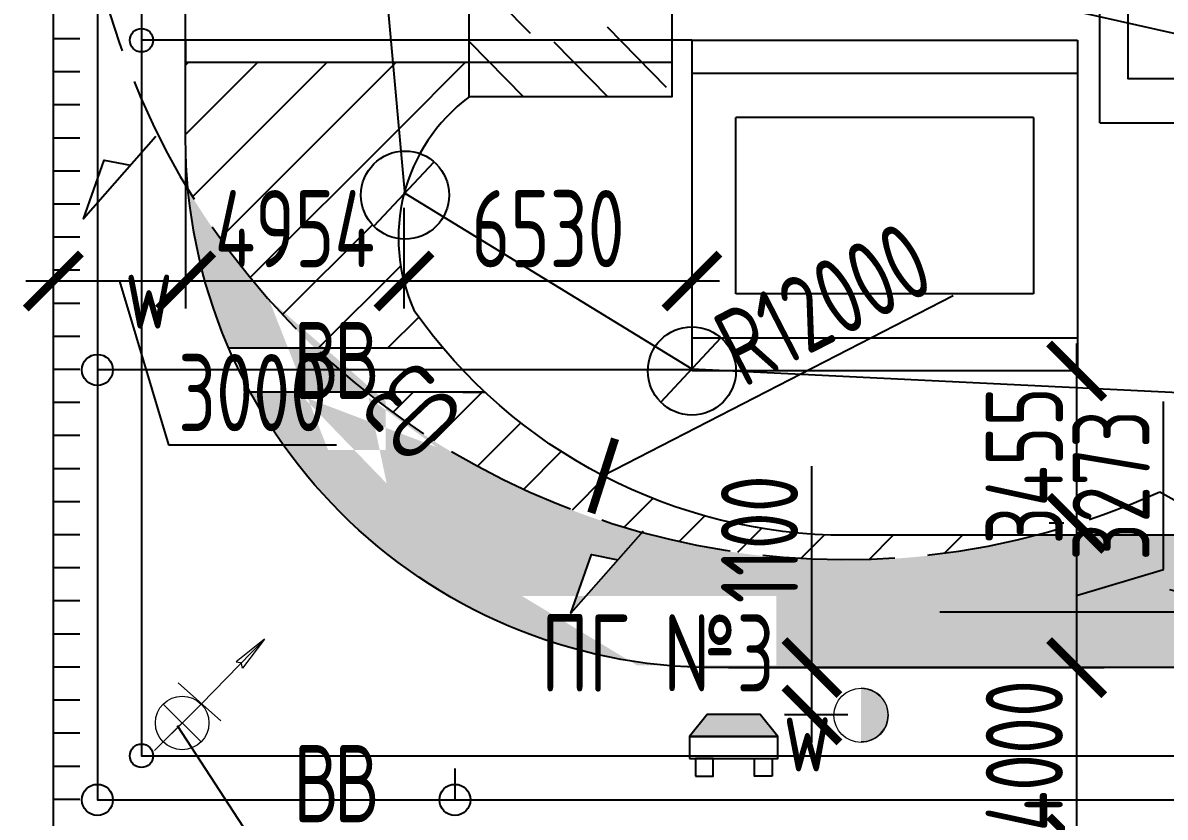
# Paper-space layout 'СГП' of a CAD drawing. Header units: millimetres. Extents: x 1 to 2190, y 0 to 1001.
# Drawn here: x 233 to 284.9, y 83.9 to 119.9 of the extents above; entities that cross this region are included whole.
import ezdxf

# ---------------------------------------------------------------- set-up
doc = ezdxf.new("R2010")
doc.units = ezdxf.units.MM
doc.header["$LTSCALE"] = 0.5
doc.linetypes.add('ACAD_ISO02W100', pattern=[15, 12, -3])
doc.layers.add('ЛИНИИ_01', color=7, linetype='Continuous', lineweight=9)
doc.layers.add('ТОНКИЕе', color=7, linetype='Continuous', lineweight=25)
for name, color, linetype in [('размеры', 7, 'Continuous'), ('текст', 7, 'Continuous'), ('тонкие', 7, 'Continuous')]:
    doc.layers.add(name, color=color, linetype=linetype)
doc.styles.add('Наклонный', font='isocpeur.ttf', dxfattribs={"width": 0.7, "height": 3.5})
doc.linetypes.add('119-1 Кабель высоковольтный подземный', pattern='A,8,-2,[31,Russia-GOST_Topo.shx,S=0.15,R=180,X=0,Y=0],1,[31,Russia-GOST_Topo.shx,S=0.1,R=180,X=0,Y=0],6,[31,Russia-GOST_Topo.shx,S=0.1,R=0,X=0,Y=0],1,[31,Russia-GOST_Topo.shx,S=0.15,R=0,X=0,Y=0],-2', length=20)
doc.dimstyles.new('СТРОИТЕЛЬНЫЙ', dxfattribs={"dimtxt": 3.5, "dimasz": 2.5, "dimexe": 1.25, "dimexo": 0.625, "dimtad": 1, "dimdec": 0, "dimlfac": 500, "dimdsep": 46, "dimtxsty": 'Наклонный', "dimblk1": 'ARCHTICK', "dimblk2": 'ARCHTICK', "dimsah": 1, "dimcen": 0, "dimdle": 1.25, "dimadec": 0, "dimazin": 0, "dimtfac": 0.75, "dimtdec": 0, "dimtmove": 0, "dimatfit": 3, "dimldrblk": 'ARCHTICK', "dimfxl": 1, "dimtolj": 1, "dimtzin": 0, "dimarcsym": 0})
pattern_1 = [(45, (-0.07652394765045756, 0.05258672223175154), (-1.571544821187102, 1.571544821187102), [])]

# ---------------------------------------------------------------- blocks, each defined once
blk = doc.blocks.new('_ArchTick')
at = {"color": 0, "linetype": 'ByBlock', "const_width": 0.15}
blk.add_lwpolyline([(-0.5, -0.5), (0.5, 0.5)], dxfattribs=at)
blk = doc.blocks.new('*D932')
at = {"layer": 'Defpoints', "color": 0, "transparency": 16777216}
for p in [(280.8985951778515, 104.1093911044518), (280.8542011273642, 97.19956207685257), (280.8985951778515, 97.19956207685257)]:
    blk.add_point(p, dxfattribs=at)
at = {"layer": 'размеры', "color": 0, "lineweight": -2, "transparency": 16777216}
for p, q in [((280.8542011273642, 105.3593911044518), (280.8542011273642, 95.94956207685256)), ((280.2735951778515, 104.1093911044518), (279.6042011273642, 104.1093911044518)), ((280.2735951778515, 97.19956207685257), (279.6042011273642, 97.19956207685257))]:
    blk.add_line(p, q, dxfattribs=at)
at = {"layer": 'размеры', "color": 0, "lineweight": -2, "transparency": 16777216, "xscale": 2.5, "yscale": 2.5, "zscale": 2.5}
for p, rotation in [((280.8542011273642, 104.1093911044518), 90), ((280.8542011273642, 97.19956207685257), 270)]:
    blk.add_blockref('_ArchTick', p, dxfattribs=dict(at, rotation=rotation))
at = {"layer": 'размеры', "color": 0, "transparency": 16777216, "insert": (278.4792011273641, 99.80306206895102), "char_height": 3.5, "attachment_point": 5, "rotation": 90, "style": 'Наклонный'}
blk.add_mtext('\\A1;3455', dxfattribs=at)
blk = doc.blocks.new('*D933')
at = {"layer": 'Defpoints', "color": 0, "transparency": 16777216}
for p in [(280.8985951778515, 97.19956207685257), (264.4316464253335, 90.65285980953556), (280.8542011273644, 90.65285980953556)]:
    blk.add_point(p, dxfattribs=at)
at = {"layer": 'размеры', "color": 0, "lineweight": -2, "transparency": 16777216}
for p, q in [((284.7917011273644, 95.10746094319406), (284.7917011273644, 102.7274609431941)), ((280.8542011273644, 98.44956207685257), (280.8542011273644, 89.40285980953556)), ((280.2735951778515, 97.19956207685257), (279.6042011273644, 97.19956207685257)), ((280.8542011273644, 93.92621094319405), (284.7917011273644, 95.10746094319406)), ((265.0566464253335, 90.65285980953556), (282.1042011273644, 90.65285980953556))]:
    blk.add_line(p, q, dxfattribs=at)
at = {"layer": 'размеры', "color": 0, "lineweight": -2, "transparency": 16777216, "xscale": 2.5, "yscale": 2.5, "zscale": 2.5}
for p, rotation in [((280.8542011273644, 97.19956207685257), 90), ((280.8542011273644, 90.65285980953556), 270)]:
    blk.add_blockref('_ArchTick', p, dxfattribs=dict(at, rotation=rotation))
at = {"layer": 'размеры', "color": 0, "transparency": 16777216, "insert": (282.4167011273644, 98.91746094319397), "char_height": 3.5, "attachment_point": 5, "rotation": 90, "style": 'Наклонный'}
blk.add_mtext('\\A1;3273', dxfattribs=at)
blk = doc.blocks.new('*D934')
at = {"layer": 'Defpoints', "color": 0, "transparency": 16777216}
for p in [(264.4316464253335, 90.65285980953556), (280.8542011273647, 82.65285980953556), (280.9316464253335, 82.65285980953556)]:
    blk.add_point(p, dxfattribs=at)
at = {"layer": 'размеры', "color": 0, "lineweight": -2, "transparency": 16777216}
for p, q in [((280.8542011273647, 91.90285980953556), (280.8542011273647, 81.40285980953556)), ((265.0566464253335, 90.65285980953556), (282.1042011273647, 90.65285980953556)), ((280.3066464253335, 82.65285980953556), (279.6042011273647, 82.65285980953556))]:
    blk.add_line(p, q, dxfattribs=at)
at = {"layer": 'размеры', "color": 0, "lineweight": -2, "transparency": 16777216, "xscale": 2.5, "yscale": 2.5, "zscale": 2.5}
for p, rotation in [((280.8542011273647, 90.65285980953556), 90), ((280.8542011273647, 82.65285980953556), 270)]:
    blk.add_blockref('_ArchTick', p, dxfattribs=dict(at, rotation=rotation))
at = {"layer": 'размеры', "color": 0, "transparency": 16777216, "insert": (278.4792011273646, 86.65285980953547), "char_height": 3.5, "attachment_point": 5, "rotation": 90, "style": 'Наклонный'}
blk.add_mtext('\\A1;4000', dxfattribs=at)
blk = doc.blocks.new('*D935')
at = {"layer": 'Defpoints', "color": 0, "transparency": 16777216}
for p in [(250.3395481607902, 112.1295172029469), (263.3985951778513, 111.6093911044517), (250.3395481607902, 108.1878237959147)]:
    blk.add_point(p, dxfattribs=at)
at = {"layer": 'размеры', "color": 0, "lineweight": -2, "transparency": 16777216}
for p, q in [((250.3395481607902, 111.5045172029469), (250.3395481607902, 106.9378237959147)), ((263.3985951778513, 110.9843911044517), (263.3985951778513, 106.9378237959147)), ((264.6485951778513, 108.1878237959147), (249.0895481607902, 108.1878237959147))]:
    blk.add_line(p, q, dxfattribs=at)
at = {"layer": 'размеры', "color": 0, "lineweight": -2, "transparency": 16777216, "xscale": 2.5, "yscale": 2.5, "zscale": 2.5, "rotation": 180}
blk.add_blockref('_ArchTick', (250.3395481607902, 108.1878237959147), dxfattribs=at)
at = {"layer": 'размеры', "color": 0, "lineweight": -2, "transparency": 16777216, "xscale": 2.5, "yscale": 2.5, "zscale": 2.5}
blk.add_blockref('_ArchTick', (263.3985951778513, 108.1878237959147), dxfattribs=at)
at = {"layer": 'размеры', "color": 0, "transparency": 16777216, "insert": (256.8690716693208, 110.5628237959147), "char_height": 3.5, "attachment_point": 5, "style": 'Наклонный'}
blk.add_mtext('\\A1;6530', dxfattribs=at)
blk = doc.blocks.new('*D936')
at = {"layer": 'Defpoints', "color": 0, "transparency": 16777216}
for p in [(240.4316464253334, 114.6528598095355), (250.3395481607902, 112.1295172029469), (240.4316464253334, 108.1878237959147)]:
    blk.add_point(p, dxfattribs=at)
at = {"layer": 'размеры', "color": 0, "lineweight": -2, "transparency": 16777216}
for p, q in [((240.4316464253334, 114.0278598095355), (240.4316464253334, 106.9378237959147)), ((250.3395481607902, 111.5045172029469), (250.3395481607902, 106.9378237959147)), ((251.5895481607902, 108.1878237959147), (239.1816464253334, 108.1878237959147))]:
    blk.add_line(p, q, dxfattribs=at)
at = {"layer": 'размеры', "color": 0, "lineweight": -2, "transparency": 16777216, "xscale": 2.5, "yscale": 2.5, "zscale": 2.5, "rotation": 180}
blk.add_blockref('_ArchTick', (240.4316464253334, 108.1878237959147), dxfattribs=at)
at = {"layer": 'размеры', "color": 0, "lineweight": -2, "transparency": 16777216, "xscale": 2.5, "yscale": 2.5, "zscale": 2.5}
blk.add_blockref('_ArchTick', (250.3395481607902, 108.1878237959147), dxfattribs=at)
at = {"layer": 'размеры', "color": 0, "transparency": 16777216, "insert": (245.3855972930618, 110.5628237959147), "char_height": 3.5, "attachment_point": 5, "style": 'Наклонный'}
blk.add_mtext('\\A1;4954', dxfattribs=at)
blk = doc.blocks.new('*D937')
at = {"layer": 'Defpoints', "color": 0, "transparency": 16777216}
for p in [(240.4316464253334, 114.6528598095355), (234.4316464253334, 108.6889803076924), (234.4316464253334, 108.1878237959147)]:
    blk.add_point(p, dxfattribs=at)
at = {"layer": 'размеры', "color": 0, "lineweight": -2, "transparency": 16777216}
for p, q in [((240.4316464253334, 114.0278598095355), (240.4316464253334, 106.9378237959147)), ((241.6816464253334, 108.1878237959147), (233.1816464253334, 108.1878237959147)), ((234.4316464253334, 108.0639803076924), (234.4316464253334, 106.9378237959147)), ((237.4316464253334, 108.1878237959147), (239.6628964253334, 100.7503237959147)), ((239.6628964253334, 100.7503237959147), (247.2828964253334, 100.7503237959147))]:
    blk.add_line(p, q, dxfattribs=at)
at = {"layer": 'размеры', "color": 0, "lineweight": -2, "transparency": 16777216, "xscale": 2.5, "yscale": 2.5, "zscale": 2.5, "rotation": 180}
blk.add_blockref('_ArchTick', (234.4316464253334, 108.1878237959147), dxfattribs=at)
at = {"layer": 'размеры', "color": 0, "lineweight": -2, "transparency": 16777216, "xscale": 2.5, "yscale": 2.5, "zscale": 2.5}
blk.add_blockref('_ArchTick', (240.4316464253334, 108.1878237959147), dxfattribs=at)
at = {"layer": 'размеры', "color": 0, "transparency": 16777216, "insert": (243.4728964253334, 103.1253237959147), "char_height": 3.5, "attachment_point": 5, "style": 'Наклонный'}
blk.add_mtext('\\A1;3000', dxfattribs=at)
blk = doc.blocks.new('*D978')
at = {"layer": 'Defpoints', "color": 0, "transparency": 16777216}
for p in [(268.8435185002986, 90.65285980953558), (273.5804237763491, 90.65285980953558), (271.0945444466225, 88.50713882697602)]:
    blk.add_point(p, dxfattribs=at)
at = {"layer": 'размеры', "color": 0, "lineweight": -2, "transparency": 16777216}
for p, q in [((268.8435185002986, 90.65285980953558), (268.8435185002986, 99.79285980953561)), ((272.9554237763491, 90.65285980953558), (267.5935185002986, 90.65285980953558)), ((268.8435185002986, 87.25713882697602), (268.8435185002986, 90.65285980953558)), ((270.4695444466225, 88.50713882697602), (267.5935185002986, 88.50713882697602))]:
    blk.add_line(p, q, dxfattribs=at)
at = {"layer": 'размеры', "color": 0, "lineweight": -2, "transparency": 16777216, "xscale": 2.5, "yscale": 2.5, "zscale": 2.5}
for p, rotation in [((268.8435185002986, 90.65285980953558), 90), ((268.8435185002986, 88.50713882697602), 270)]:
    blk.add_blockref('_ArchTick', p, dxfattribs=dict(at, rotation=rotation))
at = {"layer": 'размеры', "color": 0, "transparency": 16777216, "insert": (266.4685185002986, 96.4728598095355), "char_height": 3.5, "attachment_point": 5, "rotation": 90, "style": 'Наклонный'}
blk.add_mtext('\\A1;1100', dxfattribs=at)
blk = doc.blocks.new('*D1007')
at = {"layer": 'Defpoints', "color": 0, "transparency": 16777216}
for p in [(279.4628054615321, 109.6847547166321), (259.3752859622043, 99.35128960193447)]:
    blk.add_point(p, dxfattribs=at)
at = {"layer": 'размеры', "color": 0, "lineweight": -2, "transparency": 16777216}
blk.add_line((275.2504153978942, 107.5178079329062), (259.3752859622043, 99.35128960193447), dxfattribs=at)
at = {"layer": 'размеры', "color": 0, "lineweight": -2, "transparency": 16777216, "xscale": 2.5, "yscale": 2.5, "zscale": 2.5, "rotation": 207.2222936335415}
blk.add_blockref('_ArchTick', (259.3752859622043, 99.35128960193447), dxfattribs=at)
at = {"layer": 'размеры', "color": 0, "transparency": 16777216, "insert": (269.3598752599656, 107.1584082480828), "char_height": 3.5, "attachment_point": 5, "rotation": 27.222293633541558, "style": 'Наклонный'}
blk.add_mtext('\\A1;R12000', dxfattribs=at)

psp = doc.layouts.new('СГП')

# ---------------------------------------------------------------- hatches: boundary and pattern name
at = {"layer": 'ЛИНИИ_01'}
h = psp.add_hatch(color=0, dxfattribs=at)
edge = h.paths.add_edge_path()
edge.add_line((271.0738214950437, 89.71531564710352), (271.0738214950437, 87.29896200684964))
edge.add_arc((271.0945444466238, 88.50713882697946), 1.20835452968669, 269.0173447896037, 450.9826552103963)
at = {"layer": 'тонкие', "transparency": 33554687}
h = psp.add_hatch(dxfattribs=at)
h.set_pattern_fill('ANSI31', scale=0.7)
h.set_pattern_definition(pattern_1)
h.paths.add_polyline_path([(248.3867951335048, 112.085204091624, -0.3880484006275322), (250.2067346644849, 114.0770821570428), (249.8422246812137, 118.1093911044517), (240.4316464253334, 118.1093911044517), (240.4316464253334, 114.6528598095355, 0.02405722041705776), (240.5426378875769, 112.3473726412787, 0.06658094985678172), (246.3229394818097, 105.1537042157746), (252.1074499659961, 105.1537042157746, -0.02220315700432956), (250.8051598715079, 106.8397853670913, -0.1059982383175434), (250.0887365074059, 110.1075385346079, -0.3710491769633214)])
h = psp.add_hatch(dxfattribs=at)
h.set_pattern_fill('ANSI31', scale=0.7)
h.set_pattern_definition(pattern_1)
h.paths.add_polyline_path([(253.2969287756736, 118.1093911044517), (249.8422246812137, 118.1093911044517), (250.2067346644849, 114.0770821570428, -0.1093281684120399), (251.0639985263716, 113.9670636944344, -0.1079877060367148), (253.2969287756736, 116.5399544895587, -0.07073932688702646)])
h = psp.add_hatch(dxfattribs=at)
h.set_pattern_fill('AR-SAND', scale=0.03)
h.set_pattern_definition([(37.50000000000001, (-0.07652394765045756, 0.01980518369350648), (-0.04800093887952137, 1.468239711988027), [0, -1.15824, 0, -1.2954, 0, -1.23825]), (7.499999999999999, (-0.07652394765045756, 0.01980518369350648), (1.348569849414008, 2.150475301705063), [0, -0.6248400000000001, 0, -1.04394, 0, -0.40005]), (327.5, (-1.013783947650458, 0.01980518369350648), (2.372977110724374, 0.004311554035637286), [0, -0.3809999999999999, 0, -1.3716, 0, -1.7907]), (317.5, (-1.013783947650458, 0.01980518369350648), (2.290669357416891, 0.6687879697716489), [0, -0.1905, 0, -0.8991599999999998, 0, -1.0287])])
edge = h.paths.add_edge_path()
edge.add_arc((264.4316464253334, 114.6200782709972), 23.99999999999999, 185.5124455085834, 203.3157619159741)
edge.add_line((242.3915456314277, 105.1209226772363), (246.3229394818097, 105.1209226772363))
edge.add_arc((270.3240343944664, 130.3255793878977), 34.80412729704107, 211.1644214010002, 226.4011627052775, ccw=False)
edge = h.paths.add_edge_path()
edge.add_line((264.4316464253334, 90.62007827099728), (348.6117383662493, 90.62007827099728))
edge.add_line((348.6117383662493, 90.62007827099728), (298.7395669808182, 94.62140872648996))
edge.add_arc((299.4855166565535, 124.3496210100679), 29.73756961313761, 248.8239822636782, 268.56261785506604, ccw=False)
edge.add_line((288.7432866283768, 96.62007827099728), (278.9996595227936, 96.62007827099728))
edge.add_arc((270.3240343944664, 130.3255793878977), 34.80412729704104, 254.70711718902248, 284.43431930100576, ccw=False)
edge.add_line((261.1443333270827, 96.75385966396766), (257.9088817407613, 93.08201152707656))
edge.add_line((257.9088817407613, 93.08201152707656), (258.8477637066309, 95.74282611734256))
edge.add_line((258.8477637066309, 95.74282611734256), (260.0435294852612, 95.50457979442383))
edge.add_line((260.0435294852612, 95.50457979442383), (261.1443333270827, 96.75385966396766))
edge.add_arc((270.3240343944664, 130.325579387898), 34.80412729704133, 231.411925086959, 254.70711718902248, ccw=False)
edge.add_line((248.6161111827976, 103.1209226772364), (243.365811036475, 103.1209226772364))
edge.add_arc((264.4316464253336, 114.6200782709975), 24.00000000000019, 208.6286931588137, 269.9999999999996)
h.paths.add_polyline_path([(246.8959440553963, 100.5244744960531), (249.5023441278233, 100.5244744960531), (249.5023441278233, 102.7344505438465), (244.2035562490354, 107.3773358166265)])
h.paths.add_polyline_path([(260.901148877937, 90.76069096545433), (267.2327738884413, 90.76069096545433), (267.2327738884413, 93.9048247694562), (255.6814481308656, 93.9048247694562)], flags=17)
h.paths.add_polyline_path([(248.7320837323296, 102.9086621337222), (251.8137120239475, 100.6573702288808), (245.7300402143778, 102.9608152701573), (249.555268943974, 99.0011694867714)], flags=16)
h.paths.add_polyline_path([(312.2052632881812, 92.16920824173411), (317.7527632881812, 92.16920824173411)], flags=16)
h = psp.add_hatch(dxfattribs=at)
h.set_pattern_fill('ANSI31', scale=0.7)
h.set_pattern_definition(pattern_1)
h.paths.add_polyline_path([(254.0066790431635, 103.1537042157746), (253.0024219820924, 103.1537042157746), (248.6161111827976, 103.1537042157746, 0.23557187680836), (278.9996595227936, 96.65285980953553), (270.4316464253334, 96.65285980953553, -0.1906985551272438)])
h.paths.add_polyline_path([(255.6389407535437, 102.9414436722605), (251.8137120239475, 106.9592019298305), (245.7300402143778, 101.1670574812306), (249.555268943974, 97.14929922366058)], flags=9)
at = {"layer": 'тонкие'}
psp.add_hatch(color=256, dxfattribs=at).paths.add_polyline_path([(264.0981485613863, 88.52607634266937), (263.2981485613865, 87.52607634266937), (267.2981485613864, 87.52607634266937), (266.4981485613865, 88.52607634266937)])

# ---------------------------------------------------------------- linework, layer by layer
at = {"layer": 'ЛИНИИ_01', "lineweight": 20}
for p, q in [((241.1360131611467, 89.00045217612973), (244.0149095345461, 91.9409736848888)), ((244.0149095345461, 91.9409736848888), (242.7292341801542, 90.91231936554315)), ((244.0149095345461, 91.9409736848888), (243.0137123400937, 90.63380307499047)), ((242.7292341801542, 90.91231936554315), (242.9906740255698, 90.86391194925021)), ((243.0137123400937, 90.63380307499047), (242.9597793288608, 90.89415917923904)), ((239.4178376358834, 87.2838982810656), (241.1360131611467, 89.00045217612973)), ((241.1352023460478, 87.28308746596511), (239.4186484509742, 89.00126299124024)), ((239.0273434939247, 86.89377269114546), (240.5442708814522, 88.4092683883637))]:
    psp.add_line(p, q, dxfattribs=at)
at = {"layer": 'ЛИНИИ_01', "color": 0}
psp.add_circle((271.0738214950401, 88.48641587539367), 1.228899771713259, dxfattribs=at)
at = {"layer": 'ЛИНИИ_01', "lineweight": 20}
psp.add_circle((240.2769253985157, 88.14217522859676), 1.214360367678296, dxfattribs=at)
at = {"layer": 'ЛИНИИ_01', "color": 0}
psp.add_arc((271.0945444466224, 88.50713882697599), 1.20835452968669, 269.0173447905019, 90.98265520949786, dxfattribs=at)
at = {"layer": 'размеры', "lineweight": 20}
psp.add_line((242.024544223007, 88.24176487925575), (240.0909673425074, 89.96492655433357), dxfattribs=at)
at = {"layer": 'тонкие', "color": 0}
for p, q in [((263.3985951778513, 119.1093911044517), (280.8985951778513, 119.1093911044517)), ((263.3985951778513, 119.1093911044517), (263.3985951778513, 104.1093911044517)), ((280.8985951778513, 119.1093911044517), (280.8985951778513, 104.1093911044517)), ((263.3985951778513, 117.6093911044517), (280.8985951778513, 117.6093911044517)), ((278.8985951778513, 115.6093911044517), (265.3985951778513, 115.6093911044517)), ((265.3985951778513, 107.6093911044517), (265.3985951778513, 115.6093911044517)), ((278.8985951778513, 115.6093911044517), (278.8985951778513, 107.6093911044517)), ((278.8985951778513, 107.6093911044517), (265.3985951778513, 107.6093911044517)), ((263.3985951778513, 105.6093911044517), (280.8985951778513, 105.6093911044517)), ((280.8985951778513, 104.1093911044517), (263.3985951778513, 104.1093911044517))]:
    psp.add_line(p, q, dxfattribs=at)
at = {"layer": 'тонкие'}
for points in [[(263.2981485613864, 87.52607634266937), (267.2981485613864, 87.52607634266937), (266.4981485613864, 88.52607634266937), (264.0981485613863, 88.52607634266937)], [(263.2981485613864, 86.52607634266937), (267.2981485613864, 86.52607634266937), (267.2981485613864, 87.52607634266937), (263.2981485613864, 87.52607634266937)], [(263.5603391671067, 85.72607634266936), (264.3603391671068, 85.72607634266936), (264.3603391671068, 86.52607634266937), (263.5603391671067, 86.52607634266937)], [(267.0359579556659, 85.72607634266936), (266.235957955666, 85.72607634266936), (266.235957955666, 86.52607634266937), (267.0359579556659, 86.52607634266937)]]:
    psp.add_lwpolyline(points, close=True, dxfattribs=at)
at = {"layer": 'ТОНКИЕе', "color": 153, "linetype": '119-1 Кабель высоковольтный подземный'}
for q in [(281.9125243364033, 115.3568767753014), (490.2807033740683, 115.3568767753014)]:
    psp.add_line((281.9125243364033, 115.3568767753014), q, dxfattribs=at)
at = {"layer": 'ТОНКИЕе', "color": 0}
psp.add_lwpolyline([(506.0456544930107, 90.65285980953553), (264.4316464253334, 90.65285980953553, -0.4142135623730951), (240.4316464253334, 114.6528598095355), (240.4316464253334, 450.6889803076924, -0.4142135623730951), (264.4316464253334, 474.6889803076924), (379.4823377050201, 474.6889803076922, 0.4142135623730953), (403.4823377050201, 498.6889803076922), (403.4823377050201, 518.0831291002291)], format="xyb", dxfattribs=at)
at = {"layer": 'ТОНКИЕе', "color": 4}
for points in [[(474.1916226535574, 349.8698173390113), (474.1916226535574, 349.8698173390113), (474.2250561180621, 380.6454769692976), (474.2250561180621, 380.6454769692976), (415.9062832466384, 380.6454769692976), (413.9062832466384, 380.6454769692976), (413.9062832466383, 510.0507975579548), (413.9062832466383, 510.0507975579548), (385.6975652612928, 510.0507975579548), (385.6975652612928, 510.0507975579548), (385.6975652612928, 480.6889803076924), (385.6975652612928, 478.6889803076924), (236.4316464253333, 478.6889803076923), (236.4316464253333, 478.6889803076923), (236.4316464253334, 84.65285980953553), (236.4316464253334, 84.65285980953553), (508.2088924205204, 84.65285980953553)], [(263.3513482051367, 104.1537042157746), (236.4316464253334, 104.1537042157746)], [(252.6510328522464, 86.07073093534072), (252.6510328522464, 84.65285980953553)]]:
    psp.add_lwpolyline(points, dxfattribs=at)
at = {"layer": 'ТОНКИЕе', "color": 2, "true_color": 0xffff00}
for points in [[(471.4151620633702, 378.6454769692976), (471.4151620633702, 378.6454769692976), (471.4151620633702, 378.6454769692976), (471.4151620633702, 378.6454769692976), (471.4151620633702, 378.6454769692976), (471.4151620633702, 378.6454769692976), (471.4151620633702, 378.6454769692976), (413.9062832466383, 378.6454769692976), (411.9062832466383, 378.6454769692976), (411.9062832466383, 508.0507975579548), (411.9062832466383, 508.0507975579548), (387.8915652612927, 508.0507975579547), (387.8915652612927, 508.0507975579547), (387.8915652612927, 478.6889803076924), (387.8915652612927, 476.6889803076924), (238.4316464253333, 476.6889803076924), (238.4316464253333, 476.6889803076924), (238.4316464253333, 86.65285980953553), (238.4316464253333, 86.65285980953553), (238.4316464253333, 86.65285980953553), (238.4316464253333, 86.65285980953553), (517.4839310823163, 86.65285980953553), (517.4839310823163, 86.65285980953553), (517.4839310823163, 86.65285980953553)], [(263.3985951778513, 119.1093911044517), (238.4316464253333, 119.1093911044517)]]:
    psp.add_lwpolyline(points, dxfattribs=at)
at = {"layer": 'ТОНКИЕе'}
for points in [[(234.4316464253334, 480.6889803076924), (234.4316464253334, 480.6889803076924), (234.4316464253334, 480.6889803076924), (234.4316464253334, 90.65285980953553), (234.4316464253334, 82.65285980953553), (521.5008281309505, 82.65285980953553)], [(234.4316464253334, 120.6889803076924), (234.4316464253334, 119.1889803076924), (235.6316464253334, 119.1889803076924)], [(234.4316464253334, 119.1889803076924), (234.4316464253334, 117.6889803076924), (235.6316464253334, 117.6889803076924)], [(240.4316464253334, 119.1093911044517), (240.4316464253334, 118.1093911044517), (262.4948435484184, 118.1093911044517)], [(234.4316464253334, 117.6889803076924), (234.4316464253334, 116.1889803076924), (235.6316464253334, 116.1889803076924)], [(234.4316464253334, 116.1889803076924), (234.4316464253334, 114.6889803076924), (235.6316464253334, 114.6889803076924)], [(234.4316464253334, 114.6889803076924), (234.4316464253334, 113.1889803076924), (235.6316464253334, 113.1889803076924)], [(234.4316464253334, 113.1889803076924), (234.4316464253334, 111.6889803076924), (235.6316464253334, 111.6889803076924)], [(234.4316464253334, 111.6889803076924), (234.4316464253334, 110.1889803076924), (235.6316464253334, 110.1889803076924)], [(234.4316464253334, 110.1889803076924), (234.4316464253334, 108.6889803076924), (235.6316464253334, 108.6889803076924)], [(234.4316464253334, 108.6889803076924), (234.4316464253334, 107.1889803076924), (235.6316464253334, 107.1889803076924)], [(234.4316464253334, 107.1889803076924), (234.4316464253334, 105.6889803076924), (235.6316464253334, 105.6889803076924)], [(234.4316464253334, 105.6889803076924), (234.4316464253334, 104.1889803076924), (235.6316464253334, 104.1889803076924)], [(242.3915456314277, 105.1537042157746), (242.3915456314277, 105.1537042157746), (252.107449965996, 105.1537042157746)], [(234.4316464253334, 104.1889803076924), (234.4316464253334, 102.6889803076924), (235.6316464253334, 102.6889803076924)], [(253.0024219820924, 103.1537042157746), (253.0024219820924, 103.1537042157746), (254.0066790431634, 103.1537042157746), (243.365811036475, 103.1537042157746)], [(234.4316464253334, 102.6889803076924), (234.4316464253334, 101.1889803076924), (235.6316464253334, 101.1889803076924)], [(234.4316464253334, 101.1889803076924), (234.4316464253334, 99.68898030769236), (235.6316464253334, 99.68898030769236)], [(234.4316464253334, 99.68898030769236), (234.4316464253334, 98.18898030769236), (235.6316464253334, 98.18898030769236)], [(234.4316464253334, 98.18898030769236), (234.4316464253334, 96.68898030769236), (235.6316464253334, 96.68898030769236)], [(234.4316464253334, 96.68898030769236), (234.4316464253334, 95.18898030769236), (235.6316464253334, 95.18898030769236)], [(234.4316464253334, 95.18898030769236), (234.4316464253334, 93.68898030769236), (235.6316464253334, 93.68898030769236)], [(274.649596779188, 93.18957100251322), (289.1827636691769, 93.18957100251322), (285.0795039451214, 94.18392824668302)], [(234.4316464253334, 93.68898030769236), (234.4316464253334, 92.18898030769236), (235.6316464253334, 92.18898030769236)], [(234.4316464253334, 92.18898030769236), (234.4316464253334, 90.68898030769236), (235.6316464253334, 90.68898030769236)], [(234.4316464253334, 90.68898030769236), (234.4316464253334, 89.18898030769236), (235.6316464253334, 89.18898030769236)], [(234.4316464253334, 89.18898030769236), (234.4316464253334, 87.68898030769236), (235.6316464253334, 87.68898030769236)], [(234.4316464253334, 87.68898030769236), (234.4316464253334, 86.18898030769236), (235.6316464253334, 86.18898030769236)], [(249.2371249039406, 73.92075926169309), (240.070511251919, 88.00853112656978)], [(234.4316464253334, 86.18898030769236), (234.4316464253334, 84.68898030769236), (235.6316464253334, 84.68898030769236)], [(234.4316464253334, 84.68898030769236), (234.4316464253334, 83.18898030769236), (235.6316464253334, 83.18898030769236)]]:
    psp.add_lwpolyline(points, dxfattribs=at)
at = {"layer": 'ТОНКИЕе', "color": 153, "linetype": '119-1 Кабель высоковольтный подземный'}
psp.add_lwpolyline([(281.9125243364033, 115.3568767753014), (281.9125243364033, 274.3582219300296), (281.9125243364033, 274.3582219300296)], dxfattribs=at)
at = {"layer": 'ТОНКИЕе', "color": 201, "true_color": 0xd966ff}
psp.add_lwpolyline([(297.1973477922802, 117.3568767753014), (283.1973477922802, 117.3568767753014), (283.1973477922802, 263.2633346186771)], dxfattribs=at)
at = {"layer": 'ТОНКИЕе', "color": 30}
for points in [[(250.3867951335048, 112.085204091624), (247.4786159233736, 144.2562764569001)], [(248.9720702839068, 110.6715020013908), (251.7070260376736, 113.587532404503)], [(250.3789880393752, 112.1715682982491), (263.3985951778513, 104.2040792935802), (295.4348961771205, 102.652859809535)], [(261.9838703282533, 102.6956890142185), (264.7188260820201, 105.6117194173307)]]:
    psp.add_lwpolyline(points, dxfattribs=at)
at = {"layer": 'ТОНКИЕе', "color": 241}
psp.add_lwpolyline([(253.2969287756736, 142.1115194590837), (262.4948435484184, 142.1115194590837), (262.4948435484184, 116.5399544895587), (253.2969287756736, 116.5399544895587)], close=True, dxfattribs=at)
at = {"layer": 'ТОНКИЕе', "color": 52, "true_color": 0xe6dc28}
psp.add_lwpolyline([(267.3163155996444, 123.4633205101076), (298.2121664002761, 116.527882834523)], dxfattribs=at)
at = {"layer": 'ТОНКИЕе', "color": 241}
for points in [[(253.3724290136672, 122.1641491367708), (256.0556004685333, 119.4339989340292)], [(259.5503698560725, 119.7151375577413), (262.2335413109386, 116.9849873549997)], [(253.3047294178115, 119.0375353846779), (255.7593334748605, 116.5399544895587)], [(257.1344045306952, 119.0375353846779), (259.5890085877442, 116.5399544895587)]]:
    psp.add_lwpolyline(points, dxfattribs=at)
at = {"layer": 'ТОНКИЕе', "color": 237, "true_color": 0x8a2466}
for points in [[(239.0771389612825, 114.7376119455534), (235.7965240857132, 111.0145089111443), (236.7354060515827, 113.6753235014103), (237.9311718302129, 113.4370771784916)], [(261.1894966163307, 96.83789610002387), (257.9088817407613, 93.1147930656148), (258.8477637066309, 95.7756076558808), (260.0435294852611, 95.53736133296209)]]:
    psp.add_lwpolyline(points, dxfattribs=at)
at = {"layer": 'ТОНКИЕе'}
psp.add_lwpolyline([(340.4879670190581, 96.65285980953553), (270.4316464253334, 96.65285980953553, -0.2440613076425761), (250.8051598715093, 106.8397853670892, -0.2440613076425761)], format="xyb", dxfattribs=at)
at = {"layer": 'ТОНКИЕе', "color": 2, "true_color": 0xffff00}
for centre in [(238.4316464253333, 119.1093911044517), (238.4316464253333, 86.65285980953553)]:
    psp.add_circle(centre, 0.5316292231223088, dxfattribs=at)
at = {"layer": 'ТОНКИЕе', "color": 30}
for centre in [(250.3867951335048, 112.085204091624), (263.3985951778513, 104.1093911044517)]:
    psp.add_circle(centre, 2, dxfattribs=at)
at = {"layer": 'ТОНКИЕе', "color": 4}
for centre in [(236.4316464253334, 104.1537042157746), (236.4316464253334, 84.65285980953553), (252.6510328522464, 84.65285980953553)]:
    psp.add_circle(centre, 0.7045052321418552, dxfattribs=at)
at = {"layer": 'ТОНКИЕе', "color": 237, "linetype": 'ACAD_ISO02W100', "true_color": 0x8a2466}
for centre, radius, start, end in [((270.3240343944664, 130.358360926436), 34.8041272970411, 152.7663608486221, 294.2543406057687), ((299.4855166565534, 124.3824025486063), 29.73756961313772, 240.0098280531764, 271.331275343253)]:
    psp.add_arc(centre, radius, start, end, dxfattribs=at)
at = {"layer": 'ТОНКИЕе', "color": 0}
psp.add_arc((258.0674472765891, 110.1443828750643), 7.978795839204227, 126.7196121771558, 204.4672132129133, dxfattribs=at)

# ---------------------------------------------------------------- texts
at = {"layer": 'текст', "color": 0, "style": 'Наклонный', "width": 0.7}
psp.add_text('ПГ №3', height=3.5, dxfattribs=at).set_placement((256.5571110096535, 89.56194342920656))
at = {"layer": 'ТОНКИЕе', "color": 2, "char_height": 3.5, "attachment_point": 1, "style": 'Наклонный'}
for insert in [(237.6644865329699, 109.5303687291899), (267.5362070442461, 89.44581496532973)]:
    psp.add_mtext_dynamic_manual_height_columns('\\A1;{\\T0.9;w}', width=21.52129597525254, gutter_width=35, heights=[0], dxfattribs=dict(at, insert=insert))
at = {"layer": 'ТОНКИЕе', "color": 4, "char_height": 3.5, "attachment_point": 1, "style": 'Наклонный'}
for insert in [(245.3235562490354, 106.3322560345913), (245.3235562490354, 87.14162750929981)]:
    psp.add_mtext_dynamic_manual_height_columns('\\A1;{\\T0.9;ВВ}', width=21.52129597525254, gutter_width=35, heights=[0], dxfattribs=dict(at, insert=insert))
at = {"layer": 'ТОНКИЕе', "color": 237, "true_color": 0x8a2466, "insert": (250.6841304579846, 99.770500605124), "char_height": 3.5, "attachment_point": 1, "rotation": 133.59378647394607, "style": 'Наклонный'}
psp.add_mtext_dynamic_manual_height_columns('ОЗ', width=2.290265614953569, gutter_width=35, heights=[0], dxfattribs=at)

# ---------------------------------------------------------------- dimensions: what is measured, and where the dimension line sits
at = {"layer": 'размеры'}
for base, p1, p2, picture, middle in [((234.4316464253334, 108.1878237959147), (240.4316464253334, 114.6528598095355), (234.4316464253334, 108.6889803076924), '*D937', (240.2878964253334, 103.1253237959147)), ((240.4316464253334, 108.1878237959147), (250.3395481607902, 112.1295172029469), (240.4316464253334, 114.6528598095355), '*D936', (245.3855972930618, 110.5628237959147))]:
    dim = psp.add_linear_dim(base=base, p1=p1, p2=p2, dimstyle='СТРОИТЕЛЬНЫЙ', override={"dimtmove": 1}, dxfattribs=at)
    dim.commit()
    dim.dimension.update_dxf_attribs({"geometry": picture, "text_midpoint": middle})
dim = psp.add_linear_dim(base=(250.3395481607902, 108.1878237959147), p1=(263.3985951778513, 111.6093911044517), p2=(250.3395481607902, 112.1295172029469), dimstyle='СТРОИТЕЛЬНЫЙ', dxfattribs=at)
dim.commit()
dim.dimension.update_dxf_attribs({"geometry": '*D935', "text_midpoint": (256.8690716693208, 110.5628237959147)})
at = {"layer": 'размеры', "color": 0}
dim = psp.add_radius_dim(center=(279.4628054615321, 109.6847547166321), mpoint=(259.3752859622043, 99.35128960193447), text='R12000', dimstyle='СТРОИТЕЛЬНЫЙ', dxfattribs=at)
dim.commit()
dim.dimension.update_dxf_attribs({"geometry": '*D1007', "text_midpoint": (270.4463046696313, 105.0464669283929), "dimtype": 164})
at = {"layer": 'размеры'}
dim = psp.add_linear_dim(base=(280.8542011273642, 97.19956207685257), p1=(280.8985951778513, 104.1093911044517), p2=(280.8985951778513, 97.19956207685252), angle=90, dimstyle='СТРОИТЕЛЬНЫЙ', dxfattribs=at)
dim.commit()
dim.dimension.update_dxf_attribs({"geometry": '*D932', "text_midpoint": (280.8542011273641, 99.80306206895102), "dimtype": 160})
for base, p1, p2, picture, middle in [((280.8542011273644, 90.65285980953556), (280.8985951778513, 97.19956207685252), (264.4316464253334, 90.65285980953553), '*D933', (282.4167011273644, 95.73246094319397)), ((280.8542011273647, 82.65285980953556), (264.4316464253334, 90.65285980953553), (280.9316464253334, 82.65285980953553), '*D934', (278.4792011273646, 86.65285980953547))]:
    dim = psp.add_linear_dim(base=base, p1=p1, p2=p2, angle=90, dimstyle='СТРОИТЕЛЬНЫЙ', override={"dimtmove": 1}, dxfattribs=at)
    dim.commit()
    dim.dimension.update_dxf_attribs({"geometry": picture, "text_midpoint": middle})
dim = psp.add_linear_dim(base=(268.8435185002986, 90.65285980953558), p1=(271.0945444466224, 88.50713882697599), p2=(273.580423776349, 90.65285980953556), angle=90, text='1100', dimstyle='СТРОИТЕЛЬНЫЙ', dxfattribs=at)
dim.commit()
dim.dimension.update_dxf_attribs({"geometry": '*D978', "text_midpoint": (266.4685185002986, 96.4728598095355)})

doc.saveas('drawing.dxf')
